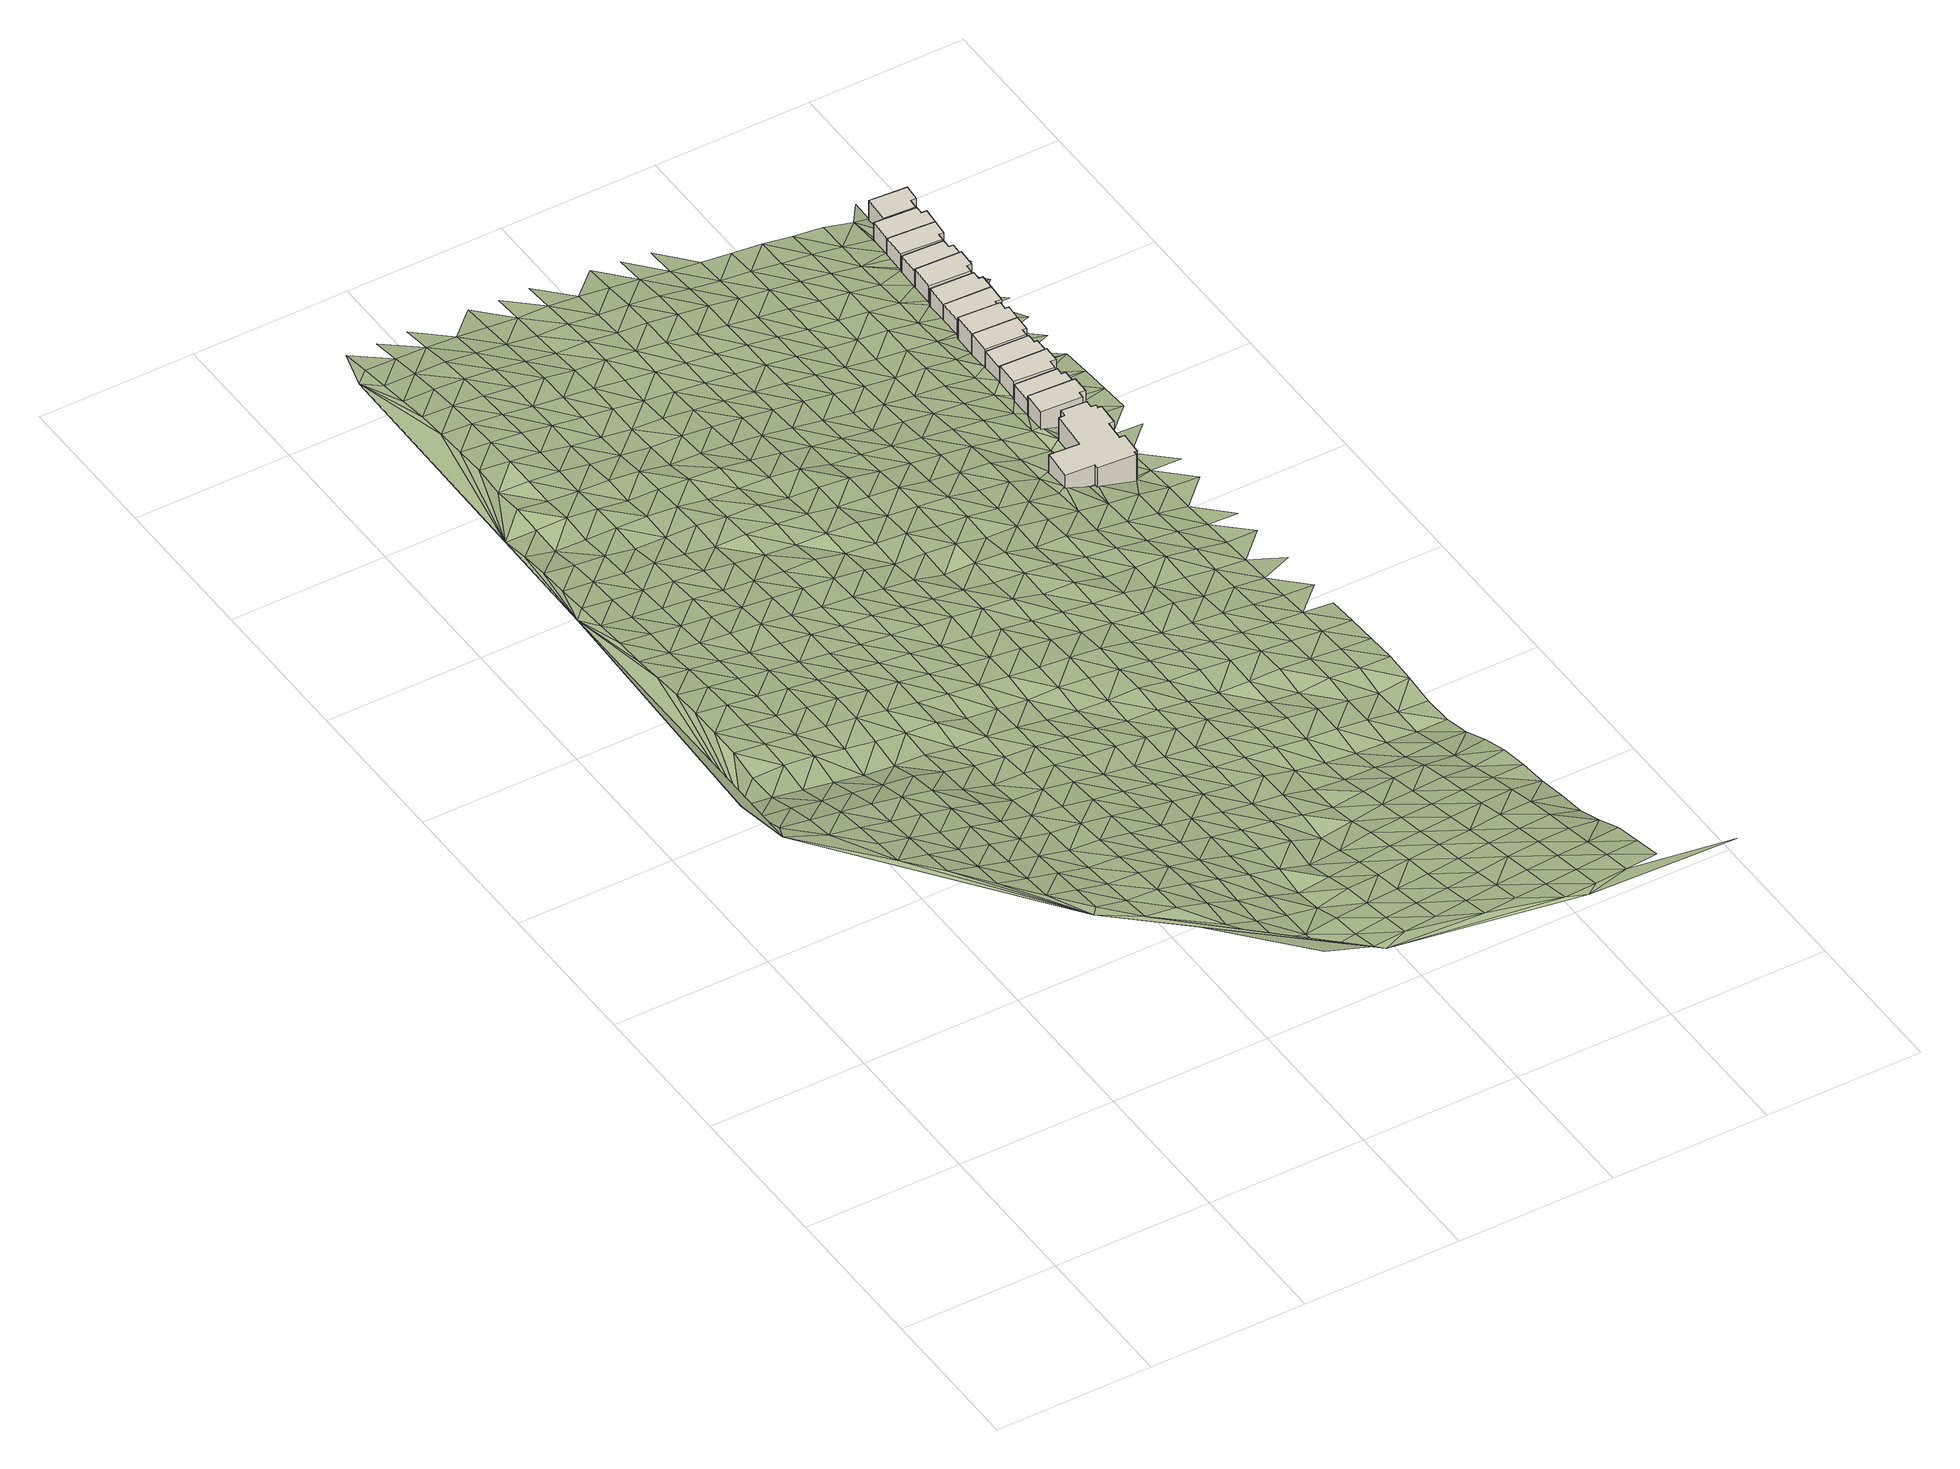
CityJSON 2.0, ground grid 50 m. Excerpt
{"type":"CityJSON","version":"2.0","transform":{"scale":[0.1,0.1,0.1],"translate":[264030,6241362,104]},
"CityObjects":{
"building1":{"type":"Building","attributes":{"osm_address":"50 Kylemore Road Universtity Estate Cape Town","osm_building":"house","osm_building:levels":"3","footprint":{"type":"Polygon"},"plus_code":"4FRW3C6X+6GX","ground_height":115.27,"building_height":9.7,"roof_height":124.97},"geometry":[{"type":"Solid","lod":"1","boundaries":[[[[0,1,2,3]],[[1,4,5,2]],[[4,6,7,5]],[[6,8,9,7]],[[8,10,11,9]],[[10,12,13,11]],[[12,14,15,13]],[[14,16,17,15]],[[16,18,19,17]],[[18,20,21,19]],[[20,22,23,21]],[[22,24,25,23]],[[24,26,27,25]],[[26,28,29,27]],[[28,30,31,29]],[[30,32,33,31]],[[32,34,35,33]],[[34,36,37,35]],[[36,38,39,37]],[[38,0,3,39]],[[3,2,5,7,9,11,13,15,17,19,21,23,25,27,29,31,33,35,37,39]],[[38,36,34,32,30,28,26,24,22,20,18,16,14,12,10,8,6,4,1,0]]]]}]},
"building2":{"type":"Building","attributes":{"osm_address":"44 Kylemore Road Universtity Estate Cape Town","osm_building":"house","osm_building:levels":"2","footprint":{"type":"Polygon"},"plus_code":"4FRW3C6X+8HC","ground_height":115.95,"building_height":6.9,"roof_height":122.85},"geometry":[{"type":"Solid","lod":"1","boundaries":[[[[40,41,42,43,44,45]],[[41,46,47,43,42]],[[46,48,49,47]],[[48,50,51,49]],[[50,52,53,51]],[[52,40,45,44,53]],[[44,43,47,49,51,53]],[[52,50,48,46,41,40]]]]}]},
"building3":{"type":"Building","attributes":{"osm_address":"42 Kylemore Road Universtity Estate Cape Town","osm_building":"house","osm_building:levels":"2","footprint":{"type":"Polygon"},"plus_code":"4FRW3C6X+8HR","ground_height":114.23,"building_height":6.9,"roof_height":121.13},"geometry":[{"type":"Solid","lod":"1","boundaries":[[[[40,54,55,45]],[[54,56,57,55]],[[56,58,59,57]],[[58,60,61,59]],[[60,41,42,61]],[[41,40,45,42]],[[45,55,57,59,61,42]],[[41,60,58,56,54,40]]]]}]},
"building4":{"type":"Building","attributes":{"osm_address":"40 Kylemore Road Universtity Estate Cape Town","osm_building":"house","osm_building:levels":"2","footprint":{"type":"Polygon"},"plus_code":"4FRW3C6X+9HJ","ground_height":113.75,"building_height":6.9,"roof_height":120.65},"geometry":[{"type":"Solid","lod":"1","boundaries":[[[[62,63,64,65,66,67]],[[63,68,69,65,64]],[[68,70,71,69]],[[70,72,73,71]],[[72,74,75,73]],[[74,62,67,66,75]],[[66,65,69,71,73,75]],[[74,72,70,68,63,62]]]]}]},
"building5":{"type":"Building","attributes":{"osm_address":"38 Kylemore Road Universtity Estate Cape Town","osm_building":"house","osm_building:levels":"2","footprint":{"type":"Polygon"},"plus_code":"4FRW3C6X+CH2","ground_height":112.94,"building_height":6.9,"roof_height":119.84},"geometry":[{"type":"Solid","lod":"1","boundaries":[[[[76,77,78,67]],[[77,79,80,78]],[[79,81,82,80]],[[81,83,84,82]],[[83,85,64,84]],[[85,76,67,64]],[[67,78,80,82,84,64]],[[85,83,81,79,77,76]]]]}]},
"building6":{"type":"Building","attributes":{"osm_address":"36 Kylemore Road Universtity Estate Cape Town","osm_building":"house","osm_building:levels":"2","footprint":{"type":"Polygon"},"plus_code":"4FRW3C6X+CHV","ground_height":112.11,"building_height":6.9,"roof_height":119.01},"geometry":[{"type":"Solid","lod":"1","boundaries":[[[[86,87,88,89]],[[87,90,91,88]],[[90,92,93,91]],[[92,94,95,93]],[[94,96,97,95]],[[96,86,89,97]],[[89,88,91,93,95,97]],[[96,94,92,90,87,86]]]]}]},
"building7":{"type":"Building","attributes":{"osm_address":"34 Kylemore Road Universtity Estate Cape Town","osm_building":"house","osm_building:levels":"2","footprint":{"type":"Polygon"},"plus_code":"4FRW3C6X+FH7","ground_height":112.11,"building_height":6.9,"roof_height":119.01},"geometry":[{"type":"Solid","lod":"1","boundaries":[[[[98,99,100,89]],[[99,101,102,100]],[[101,103,104,102]],[[103,105,106,104]],[[105,107,88,106]],[[107,98,89,88]],[[89,100,102,104,106,88]],[[107,105,103,101,99,98]]]]}]},
"building8":{"type":"Building","attributes":{"osm_address":"32 Kylemore Road Universtity Estate Cape Town","osm_building":"house","osm_building:levels":"2","footprint":{"type":"Polygon"},"plus_code":"4FRW3C6X+GH4","ground_height":109.73,"building_height":6.9,"roof_height":116.63},"geometry":[{"type":"Solid","lod":"1","boundaries":[[[[108,109,110,111]],[[109,112,113,110]],[[112,114,115,113]],[[114,116,117,115]],[[116,118,119,117]],[[118,108,111,119]],[[111,110,113,115,117,119]],[[118,116,114,112,109,108]]]]}]},
"building9":{"type":"Building","attributes":{"osm_address":"30 Kylemore Road Universtity Estate Cape Town","osm_building":"house","osm_building:levels":"2","footprint":{"type":"Polygon"},"plus_code":"4FRW3C6X+GHG","ground_height":109.73,"building_height":6.9,"roof_height":116.63},"geometry":[{"type":"Solid","lod":"1","boundaries":[[[[120,121,122,111]],[[121,123,124,122]],[[123,125,126,124]],[[125,127,128,126]],[[127,129,110,128]],[[129,120,111,110]],[[111,122,124,126,128,110]],[[129,127,125,123,121,120]]]]}]},
"building10":{"type":"Building","attributes":{"osm_address":"28 Kylemore Road University Estate Cape Town","osm_building":"house","osm_building:levels":"2","footprint":{"type":"Polygon"},"plus_code":"4FRW3C6X+HH8","ground_height":109.29,"building_height":6.9,"roof_height":116.19},"geometry":[{"type":"Solid","lod":"1","boundaries":[[[[130,131,132,133,134,135]],[[131,136,137,133,132]],[[136,138,139,137]],[[138,140,141,139]],[[140,142,143,141]],[[142,130,135,134,143]],[[134,133,137,139,141,143]],[[142,140,138,136,131,130]]]]}]},
"building11":{"type":"Building","attributes":{"osm_address":"26 Kylemore Road University Estate Cape Town","osm_building":"house","osm_building:levels":"2","footprint":{"type":"Polygon"},"plus_code":"4FRW3C6X+HHP","ground_height":108.31,"building_height":6.9,"roof_height":115.21},"geometry":[{"type":"Solid","lod":"1","boundaries":[[[[130,144,145,135]],[[144,146,147,145]],[[146,148,149,147]],[[148,150,151,149]],[[150,131,132,151]],[[131,130,135,132]],[[135,145,147,149,151,132]],[[131,150,148,146,144,130]]]]}]},
"building12":{"type":"Building","attributes":{"osm_address":"24 Kylemore Road University Estate Cape Town","osm_building":"house","osm_building:levels":"2","footprint":{"type":"Polygon"},"plus_code":"4FRW3C6X+JHH","ground_height":107.64,"building_height":6.9,"roof_height":114.54},"geometry":[{"type":"Solid","lod":"1","boundaries":[[[[152,153,154,155]],[[153,156,157,154]],[[156,158,159,157]],[[158,160,161,159]],[[160,162,163,161]],[[162,152,155,163]],[[155,154,157,159,161,163]],[[162,160,158,156,153,152]]]]}]},
"building13":{"type":"Building","attributes":{"osm_address":"22 Kylemore Road University Estate Cape Town","osm_building":"house","osm_building:levels":"2","footprint":{"type":"Polygon"},"plus_code":"4FRW3C6X+JHX","ground_height":107.64,"building_height":6.9,"roof_height":114.54},"geometry":[{"type":"Solid","lod":"1","boundaries":[[[[164,165,166,155]],[[165,167,168,166]],[[167,169,170,168]],[[169,171,172,170]],[[171,173,154,172]],[[173,164,155,154]],[[155,166,168,170,172,154]],[[173,171,169,167,165,164]]]]}]},
"building14":{"type":"Building","attributes":{"osm_address":"20 Kylemore Road University Estate Cape Town","osm_building":"house","osm_building:levels":"2","footprint":{"type":"Polygon"},"plus_code":"4FRW3C6X+MJR","ground_height":106.65,"building_height":6.9,"roof_height":113.55},"geometry":[{"type":"Solid","lod":"1","boundaries":[[[[174,175,176,177]],[[175,178,179,176]],[[178,180,181,179]],[[180,182,183,181]],[[182,184,185,183]],[[184,174,177,185]],[[177,176,179,181,183,185]],[[184,182,180,178,175,174]]]]}]},
"terrain1":{"type":"TINRelief","geometry":[{"type":"CompositeSurface","lod":"1","boundaries":[[[186,187,188]],[[186,189,187]],[[188,190,186]],[[189,186,191]],[[188,187,192]],[[189,193,187]],[[187,193,192]],[[194,190,188]],[[189,191,195]],[[188,192,194]],[[196,193,189]],[[197,189,195]],[[190,194,198]],[[199,191,186]],[[186,190,200]],[[189,197,196]],[[193,201,192]],[[198,202,190]],[[195,191,203]],[[204,191,205]],[[192,201,194]],[[193,196,201]],[[202,206,190]],[[195,203,197]],[[191,204,203]],[[190,206,207]],[[208,196,197]],[[209,198,194]],[[205,191,199]],[[201,210,194]],[[207,211,190]],[[205,212,204]],[[197,203,208]],[[198,209,202]],[[205,213,212]],[[194,210,209]],[[211,214,190]],[[204,215,203]],[[201,196,216]],[[208,217,196]],[[199,213,205]],[[218,206,202]],[[204,212,215]],[[190,214,200]],[[196,217,216]],[[202,209,218]],[[219,210,201]],[[213,220,212]],[[221,208,203]],[[215,222,203]],[[207,206,223]],[[224,220,213]],[[201,216,219]],[[218,225,206]],[[224,213,199]],[[209,210,226]],[[221,203,222]],[[208,227,217]],[[206,225,223]],[[228,215,212]],[[226,218,209]],[[229,211,207]],[[220,230,212]],[[210,219,226]],[[208,221,227]],[[217,231,216]],[[199,232,224]],[[228,212,230]],[[207,223,229]],[[233,222,215]],[[234,225,218]],[[214,211,235]],[[236,220,224]],[[216,231,219]],[[200,214,237]],[[224,232,238]],[[217,227,231]],[[218,226,234]],[[214,235,237]],[[215,228,233]],[[211,229,235]],[[221,222,239]],[[225,240,223]],[[200,237,241]],[[236,224,238]],[[232,199,242]],[[243,230,220]],[[219,244,226]],[[240,225,234]],[[227,221,239]],[[245,241,237]],[[246,200,241]],[[239,222,233]],[[231,244,219]],[[223,247,229]],[[220,236,243]],[[237,235,245]],[[248,238,232]],[[228,230,249]],[[226,250,234]],[[246,251,200]],[[240,247,223]],[[252,246,241]],[[248,232,242]],[[244,250,226]],[[228,249,233]],[[231,227,253]],[[229,254,235]],[[251,255,200]],[[243,249,230]],[[227,239,256]],[[241,245,252]],[[236,238,257]],[[229,247,254]],[[258,240,234]],[[200,255,259]],[[257,238,248]],[[227,256,253]],[[250,260,234]],[[233,261,239]],[[262,244,231]],[[245,235,263]],[[264,251,246]],[[246,252,265]],[[243,236,266]],[[259,267,200]],[[261,233,249]],[[258,234,260]],[[263,235,254]],[[248,242,268]],[[269,247,240]],[[236,257,266]],[[231,253,262]],[[265,264,246]],[[256,239,270]],[[250,244,271]],[[272,255,251]],[[267,273,200]],[[252,245,274]],[[270,239,261]],[[240,258,269]],[[245,263,275]],[[248,276,257]],[[277,249,243]],[[278,254,247]],[[266,279,243]],[[244,262,271]],[[251,264,272]],[[280,260,250]],[[252,274,265]],[[259,255,281]],[[276,248,268]],[[275,274,245]],[[282,268,242]],[[242,199,283]],[[256,284,253]],[[254,278,263]],[[277,243,279]],[[285,256,270]],[[278,247,269]],[[266,257,286]],[[287,261,249]],[[250,271,280]],[[255,272,281]],[[253,284,262]],[[258,260,288]],[[289,267,259]],[[286,257,276]],[[256,285,284]],[[290,275,263]],[[264,265,291]],[[249,277,287]],[[274,292,265]],[[293,279,266]],[[294,270,261]],[[258,288,269]],[[282,242,295]],[[288,260,280]],[[263,278,290]],[[259,281,289]],[[296,276,268]],[[264,291,272]],[[297,273,267]],[[266,286,293]],[[291,265,292]],[[270,294,285]],[[298,271,262]],[[268,282,296]],[[261,287,294]],[[284,299,262]],[[269,300,278]],[[301,274,275]],[[290,302,275]],[[267,289,297]],[[200,273,303]],[[277,279,304]],[[271,298,280]],[[279,293,305]],[[262,299,298]],[[300,269,288]],[[242,306,295]],[[307,286,276]],[[272,308,281]],[[276,296,309]],[[301,275,302]],[[291,310,272]],[[277,304,287]],[[284,285,311]],[[312,290,278]],[[313,292,274]],[[304,279,305]],[[294,314,285]],[[273,297,315]],[[286,307,293]],[[281,308,289]],[[276,309,307]],[[312,278,300]],[[272,310,308]],[[282,316,296]],[[284,311,299]],[[317,288,280]],[[285,314,311]],[[298,318,280]],[[274,301,313]],[[315,319,273]],[[320,291,292]],[[283,199,321]],[[316,282,295]],[[283,306,242]],[[305,293,322]],[[294,287,323]],[[288,317,300]],[[324,302,290]],[[304,325,287]],[[317,280,318]],[[290,312,326]],[[273,319,327]],[[309,296,328]],[[329,298,299]],[[297,289,330]],[[322,293,307]],[[320,292,313]],[[308,331,289]],[[323,314,294]],[[332,310,291]],[[328,296,316]],[[287,325,323]],[[311,329,299]],[[290,326,324]],[[333,273,327]],[[334,312,300]],[[301,302,335]],[[297,330,315]],[[289,331,330]],[[309,336,307]],[[337,304,305]],[[338,318,298]],[[305,322,339]],[[300,317,334]],[[291,320,332]],[[273,333,340]],[[316,295,341]],[[301,335,313]],[[308,310,342]],[[309,328,336]],[[298,329,338]],[[335,302,324]],[[314,343,311]],[[319,315,344]],[[341,295,306]],[[337,305,339]],[[345,314,323]],[[322,307,346]],[[347,325,304]],[[348,326,312]],[[334,349,312]],[[310,332,342]],[[330,344,315]],[[340,303,273]],[[316,350,328]],[[329,311,343]],[[317,318,351]],[[313,352,320]],[[353,331,308]],[[336,346,307]],[[314,345,343]],[[318,338,354]],[[326,348,324]],[[350,316,341]],[[304,337,347]],[[312,349,348]],[[335,352,313]],[[355,339,322]],[[356,323,325]],[[351,334,317]],[[327,319,357]],[[351,318,354]],[[308,342,353]],[[344,358,319]],[[328,359,336]],[[338,329,360]],[[320,361,332]],[[362,330,331]],[[346,355,322]],[[363,341,306]],[[328,350,359]],[[325,347,356]],[[329,343,360]],[[352,361,320]],[[319,358,357]],[[339,364,337]],[[365,345,323]],[[366,349,334]],[[367,335,324]],[[368,333,327]],[[306,283,363]],[[348,369,324]],[[331,353,362]],[[346,336,370]],[[371,354,338]],[[372,344,330]],[[355,364,339]],[[334,351,366]],[[342,332,373]],[[370,336,359]],[[323,356,365]],[[360,371,338]],[[367,324,369]],[[361,374,332]],[[327,357,368]],[[350,341,375]],[[347,337,376]],[[377,343,345]],[[378,348,349]],[[379,352,335]],[[344,372,358]],[[340,333,380]],[[341,363,381]],[[330,362,372]],[[340,382,303]],[[354,383,351]],[[342,373,353]],[[364,376,337]],[[349,366,378]],[[332,374,373]],[[359,350,375]],[[355,346,384]],[[377,360,343]],[[341,381,375]],[[346,370,385]],[[345,365,377]],[[371,383,354]],[[335,367,379]],[[333,368,380]],[[283,321,386]],[[283,386,363]],[[387,303,382]],[[356,347,388]],[[389,369,348]],[[361,352,390]],[[358,391,357]],[[392,382,340]],[[366,351,393]],[[353,394,362]],[[346,385,384]],[[376,388,347]],[[348,378,389]],[[391,358,372]],[[359,395,370]],[[387,396,303]],[[397,364,355]],[[383,393,351]],[[352,379,390]],[[373,394,353]],[[340,380,392]],[[381,363,398]],[[365,356,399]],[[371,360,400]],[[401,374,361]],[[357,402,368]],[[387,382,403]],[[395,359,375]],[[404,360,377]],[[303,396,405]],[[378,366,406]],[[367,369,407]],[[362,408,372]],[[386,398,363]],[[355,384,397]],[[388,399,356]],[[369,389,409]],[[391,402,357]],[[385,370,410]],[[411,376,364]],[[371,400,383]],[[360,404,400]],[[393,406,366]],[[361,390,401]],[[394,408,362]],[[382,392,403]],[[375,381,412]],[[303,405,413]],[[377,365,414]],[[367,407,379]],[[373,374,415]],[[368,416,380]],[[417,396,387]],[[410,370,395]],[[409,407,369]],[[376,411,388]],[[389,378,418]],[[398,412,381]],[[364,397,411]],[[365,399,414]],[[368,402,416]],[[385,419,384]],[[420,393,383]],[[421,391,372]],[[406,418,378]],[[374,401,415]],[[408,422,372]],[[387,403,417]],[[386,321,423]],[[424,395,375]],[[404,377,425]],[[426,394,373]],[[380,427,392]],[[405,396,428]],[[419,385,410]],[[383,400,420]],[[386,429,398]],[[430,399,388]],[[431,409,389]],[[432,390,379]],[[412,424,375]],[[377,414,425]],[[407,433,379]],[[421,372,422]],[[416,427,380]],[[384,434,397]],[[435,406,393]],[[436,402,391]],[[405,428,413]],[[388,411,430]],[[418,431,389]],[[373,415,426]],[[396,417,428]],[[410,395,437]],[[390,432,401]],[[408,394,438]],[[419,434,384]],[[393,420,435]],[[379,433,432]],[[439,412,398]],[[400,404,440]],[[441,403,392]],[[424,437,395]],[[425,442,404]],[[391,421,436]],[[427,443,392]],[[414,399,444]],[[445,418,406]],[[446,407,409]],[[447,416,402]],[[439,398,429]],[[430,448,399]],[[431,449,409]],[[394,426,438]],[[429,386,423]],[[411,397,450]],[[440,420,400]],[[451,422,408]],[[403,441,417]],[[434,452,397]],[[404,442,440]],[[406,435,445]],[[392,443,441]],[[453,419,410]],[[444,425,414]],[[407,446,433]],[[454,415,401]],[[416,447,427]],[[437,455,410]],[[444,399,448]],[[446,409,449]],[[432,456,401]],[[447,402,436]],[[457,424,412]],[[450,430,411]],[[458,431,418]],[[459,412,439]],[[397,452,450]],[[408,438,451]],[[419,453,434]],[[415,454,426]],[[421,422,460]],[[453,410,455]],[[458,418,445]],[[401,456,454]],[[424,457,437]],[[461,442,425]],[[435,420,462]],[[463,432,433]],[[464,443,427]],[[417,465,428]],[[412,459,457]],[[466,420,440]],[[441,467,417]],[[321,468,423]],[[439,429,469]],[[470,448,430]],[[471,449,431]],[[421,460,436]],[[425,444,461]],[[446,463,433]],[[460,422,451]],[[427,447,464]],[[472,452,434]],[[435,462,445]],[[465,473,428]],[[423,469,429]],[[430,450,470]],[[466,462,420]],[[431,458,471]],[[417,467,465]],[[474,455,437]],[[475,440,442]],[[432,476,456]],[[477,438,426]],[[478,441,443]],[[434,453,472]],[[454,479,426]],[[439,480,459]],[[436,481,447]],[[437,457,474]],[[442,461,475]],[[476,432,463]],[[443,464,478]],[[452,482,450]],[[444,448,483]],[[446,449,484]],[[438,477,451]],[[469,480,439]],[[448,470,485]],[[449,471,486]],[[426,479,477]],[[481,436,460]],[[466,440,487]],[[458,445,488]],[[454,456,489]],[[490,467,441]],[[472,482,452]],[[462,491,445]],[[453,455,492]],[[444,483,461]],[[464,447,493]],[[474,494,455]],[[483,448,485]],[[440,475,487]],[[484,449,486]],[[456,476,489]],[[441,478,490]],[[469,423,495]],[[457,459,496]],[[470,450,497]],[[458,488,471]],[[498,463,446]],[[468,321,499]],[[480,500,459]],[[488,445,491]],[[493,447,481]],[[492,472,453]],[[501,479,454]],[[502,460,451]],[[503,465,467]],[[492,455,494]],[[482,497,450]],[[477,504,451]],[[496,474,457]],[[461,505,475]],[[506,462,466]],[[463,498,476]],[[459,500,496]],[[487,507,466]],[[498,446,484]],[[454,489,501]],[[467,490,503]],[[469,508,480]],[[509,485,470]],[[486,471,510]],[[478,464,511]],[[505,461,483]],[[502,451,504]],[[512,464,493]],[[513,482,472]],[[514,477,479]],[[515,481,460]],[[516,517,465]],[[508,469,495]],[[497,509,470]],[[506,466,507]],[[510,471,488]],[[468,495,423]],[[518,494,474]],[[519,487,475]],[[520,491,462]],[[476,521,489]],[[478,511,490]],[[472,492,513]],[[479,501,514]],[[511,464,512]],[[465,503,516]],[[500,480,522]],[[474,496,518]],[[519,475,505]],[[521,476,498]],[[460,502,515]],[[523,483,485]],[[484,486,524]],[[525,504,477]],[[526,493,481]],[[522,480,508]],[[509,527,485]],[[462,506,520]],[[486,510,528]],[[529,497,482]],[[530,488,491]],[[501,489,531]],[[490,532,503]],[[482,513,533]],[[477,514,525]],[[500,534,496]],[[492,494,535]],[[483,523,505]],[[536,507,487]],[[484,524,498]],[[493,526,512]],[[494,518,537]],[[523,485,527]],[[487,519,538]],[[524,486,528]],[[521,531,489]],[[481,515,526]],[[532,490,511]],[[539,508,495]],[[497,529,509]],[[488,530,510]],[[534,500,522]],[[482,533,529]],[[530,491,520]],[[492,535,513]],[[514,501,540]],[[502,504,541]],[[542,516,503]],[[495,468,539]],[[535,494,537]],[[487,538,536]],[[504,525,543]],[[496,544,518]],[[545,519,505]],[[506,507,546]],[[547,521,498]],[[531,540,501]],[[542,503,532]],[[548,527,509]],[[549,528,510]],[[502,541,515]],[[550,511,512]],[[544,496,534]],[[505,523,545]],[[547,498,524]],[[543,541,504]],[[526,551,512]],[[552,522,508]],[[553,533,513]],[[506,546,520]],[[525,514,554]],[[508,539,555]],[[509,529,548]],[[546,507,536]],[[510,530,549]],[[537,518,556]],[[511,550,532]],[[553,513,535]],[[540,554,514]],[[550,512,551]],[[516,542,557]],[[534,522,552]],[[558,538,519]],[[559,531,521]],[[508,555,552]],[[556,518,544]],[[545,560,519]],[[561,521,547]],[[468,562,539]],[[523,527,563]],[[520,564,530]],[[565,524,528]],[[566,543,525]],[[526,515,567]],[[548,568,527]],[[549,569,528]],[[541,570,515]],[[516,557,571]],[[468,499,562]],[[537,572,535]],[[529,533,573]],[[538,558,536]],[[574,542,532]],[[575,533,553]],[[519,560,558]],[[564,520,546]],[[521,561,559]],[[554,566,525]],[[534,576,544]],[[563,545,523]],[[540,531,577]],[[567,551,526]],[[572,537,556]],[[563,527,568]],[[565,528,569]],[[515,570,567]],[[532,550,574]],[[555,539,578]],[[573,548,529]],[[579,549,530]],[[580,547,524]],[[552,576,534]],[[533,575,573]],[[553,535,581]],[[582,541,543]],[[562,578,539]],[[579,530,564]],[[531,559,577]],[[566,583,543]],[[556,544,584]],[[585,560,545]],[[586,546,536]],[[587,554,540]],[[588,557,542]],[[581,535,572]],[[558,589,536]],[[524,565,580]],[[574,590,542]],[[555,591,552]],[[592,568,548]],[[561,547,593]],[[550,551,594]],[[576,584,544]],[[545,563,585]],[[582,543,583]],[[595,551,567]],[[553,596,575]],[[546,586,564]],[[597,569,549]],[[598,570,541]],[[557,588,571]],[[555,578,591]],[[562,499,599]],[[548,573,592]],[[586,536,589]],[[549,579,600]],[[540,577,587]],[[542,590,588]],[[601,572,556]],[[602,558,560]],[[561,593,559]],[[566,554,603]],[[594,574,550]],[[596,553,581]],[[547,580,593]],[[594,551,595]],[[576,552,604]],[[563,568,605]],[[601,556,584]],[[560,585,602]],[[549,600,597]],[[541,582,598]],[[562,599,578]],[[575,606,573]],[[607,579,564]],[[565,569,608]],[[609,567,570]],[[604,552,591]],[[568,592,605]],[[554,587,603]],[[610,581,572]],[[611,589,558]],[[612,583,566]],[[613,590,574]],[[606,575,596]],[[564,586,607]],[[614,584,576]],[[585,563,615]],[[565,608,580]],[[559,616,577]],[[572,601,610]],[[558,602,611]],[[608,569,597]],[[593,617,559]],[[570,598,609]],[[574,594,613]],[[578,618,591]],[[573,619,592]],[[620,595,567]],[[604,614,576]],[[605,615,563]],[[566,603,612]],[[621,600,579]],[[577,616,587]],[[582,583,622]],[[623,588,590]],[[618,578,599]],[[619,573,606]],[[607,624,579]],[[559,617,616]],[[596,581,625]],[[602,585,626]],[[586,589,627]],[[594,595,620]],[[581,610,628]],[[589,611,629]],[[567,609,620]],[[590,613,623]],[[630,604,591]],[[601,584,631]],[[605,592,632]],[[600,621,597]],[[633,593,580]],[[582,622,598]],[[614,634,584]],[[615,626,585]],[[579,624,621]],[[608,635,580]],[[622,583,612]],[[606,596,625]],[[627,607,586]],[[636,637,588]],[[630,591,618]],[[581,628,625]],[[632,592,619]],[[627,589,629]],[[601,631,610]],[[611,602,638]],[[639,603,587]],[[613,594,640]],[[631,584,634]],[[580,635,633]],[[616,641,587]],[[588,623,636]],[[604,642,614]],[[615,605,643]],[[644,617,593]],[[598,645,609]],[[626,638,602]],[[594,620,640]],[[646,599,499]],[[599,647,618]],[[606,648,619]],[[649,624,607]],[[650,608,597]],[[603,639,612]],[[642,604,630]],[[643,605,632]],[[621,651,597]],[[587,641,639]],[[645,598,622]],[[652,628,610]],[[653,629,611]],[[623,613,654]],[[625,648,606]],[[607,627,649]],[[593,633,644]],[[655,634,614]],[[656,626,615]],[[616,617,657]],[[609,658,620]],[[652,610,631]],[[638,653,611]],[[651,650,597]],[[640,654,613]],[[659,630,618]],[[632,619,660]],[[661,621,624]],[[662,635,608]],[[614,642,655]],[[615,643,656]],[[658,609,645]],[[627,629,663]],[[616,657,641]],[[664,622,612]],[[636,623,665]],[[618,647,659]],[[648,660,619]],[[624,649,661]],[[617,644,657]],[[639,666,612]],[[667,625,628]],[[635,662,633]],[[640,620,668]],[[669,628,652]],[[653,663,629]],[[608,650,662]],[[654,665,623]],[[631,634,670]],[[671,638,626]],[[672,651,621]],[[622,664,645]],[[655,673,634]],[[626,656,674]],[[664,612,666]],[[668,620,658]],[[642,630,675]],[[625,667,648]],[[632,676,643]],[[649,627,677]],[[678,639,641]],[[679,680,636]],[[659,681,630]],[[628,669,667]],[[660,682,632]],[[621,661,672]],[[652,631,670]],[[638,671,653]],[[644,633,683]],[[670,634,673]],[[626,674,671]],[[663,677,627]],[[657,678,641]],[[665,679,636]],[[675,655,642]],[[643,676,656]],[[684,658,645]],[[654,640,685]],[[630,681,675]],[[632,682,676]],[[633,662,683]],[[686,640,668]],[[687,660,648]],[[661,649,688]],[[650,651,689]],[[690,666,639]],[[651,672,691]],[[645,664,684]],[[652,692,669]],[[693,663,653]],[[687,648,667]],[[677,688,649]],[[639,678,690]],[[640,686,685]],[[694,673,655]],[[695,674,656]],[[650,689,662]],[[644,696,657]],[[668,658,697]],[[698,665,654]],[[692,652,670]],[[653,671,693]],[[691,689,651]],[[683,699,644]],[[700,682,660]],[[672,661,701]],[[655,675,694]],[[695,656,676]],[[658,684,697]],[[669,702,667]],[[678,657,696]],[[664,666,703]],[[687,700,660]],[[688,701,661]],[[644,699,696]],[[666,690,704]],[[654,685,698]],[[677,663,705]],[[706,683,662]],[[686,668,707]],[[679,665,708]],[[702,669,692]],[[693,709,663]],[[670,673,710]],[[671,674,711]],[[712,691,672]],[[703,684,664]],[[673,694,713]],[[714,674,695]],[[706,662,689]],[[703,666,704]],[[668,697,707]],[[715,687,667]],[[682,716,676]],[[690,678,717]],[[700,718,682]],[[663,709,705]],[[701,712,672]],[[665,698,708]],[[692,670,710]],[[711,693,671]],[[719,688,677]],[[710,673,713]],[[715,667,702]],[[674,714,711]],[[717,678,696]],[[695,676,716]],[[720,699,683]],[[686,721,685]],[[682,718,716]],[[683,706,722]],[[707,723,686]],[[687,724,700]],[[725,689,691]],[[726,704,690]],[[697,684,727]],[[677,705,719]],[[712,728,691]],[[729,684,703]],[[679,708,730]],[[692,731,702]],[[732,709,693]],[[733,701,688]],[[685,721,698]],[[724,687,715]],[[683,722,720]],[[717,726,690]],[[686,723,721]],[[695,734,714]],[[696,699,735]],[[727,707,697]],[[710,731,692]],[[693,711,732]],[[691,728,725]],[[727,684,729]],[[736,718,700]],[[701,733,712]],[[737,706,689]],[[734,695,716]],[[688,719,733]],[[715,702,738]],[[735,717,696]],[[739,703,704]],[[700,724,736]],[[699,720,735]],[[726,740,704]],[[714,741,711]],[[709,742,705]],[[743,723,707]],[[744,708,698]],[[731,738,702]],[[709,732,745]],[[689,725,737]],[[721,746,698]],[[747,728,712]],[[748,722,706]],[[703,739,729]],[[741,714,734]],[[739,704,740]],[[707,727,743]],[[716,718,749]],[[705,742,719]],[[708,744,730]],[[736,750,718]],[[709,745,742]],[[712,733,747]],[[698,746,744]],[[724,715,751]],[[711,752,732]],[[722,748,720]],[[726,717,753]],[[738,754,715]],[[706,737,748]],[[755,717,735]],[[716,749,734]],[[729,756,727]],[[721,723,757]],[[718,750,749]],[[752,711,741]],[[723,743,758]],[[751,736,724]],[[725,728,759]],[[715,754,751]],[[747,760,728]],[[717,755,753]],[[739,756,729]],[[761,745,732]],[[733,719,762]],[[763,740,726]],[[721,757,746]],[[742,764,719]],[[723,758,757]],[[765,741,734]],[[725,759,737]],[[735,720,766]],[[743,727,767]],[[732,752,761]],[[759,728,760]],[[748,768,720]],[[769,750,736]],[[762,747,733]],[[734,749,765]],[[719,764,762]],[[726,753,763]],[[756,767,727]],[[735,766,755]],[[739,740,770]],[[771,744,746]],[[736,751,769]],[[720,768,766]],[[742,745,772]],[[773,758,743]],[[774,745,761]],[[757,771,746]],[[775,752,741]],[[776,760,747]],[[737,777,748]],[[770,756,739]],[[765,778,741]],[[759,779,737]],[[770,740,763]],[[767,773,743]],[[750,780,749]],[[781,782,744]],[[750,769,783]],[[745,774,772]],[[747,762,776]],[[761,752,775]],[[784,764,742]],[[777,768,748]],[[785,753,755]],[[741,778,775]],[[737,779,777]],[[766,786,755]],[[744,771,781]],[[780,765,749]],[[787,767,756]],[[758,788,757]],[[750,783,780]],[[773,789,758]],[[764,784,762]],[[790,759,760]],[[753,785,763]],[[742,772,784]],[[760,776,791]],[[755,786,785]],[[756,770,787]],[[759,792,779]],[[761,793,774]],[[766,768,794]],[[771,757,788]],[[758,789,788]],[[795,778,765]],[[796,773,767]],[[775,793,761]],[[790,760,791]],[[794,768,777]],[[777,779,792]],[[776,762,797]],[[792,759,790]],[[765,780,795]],[[796,767,787]],[[772,774,798]],[[786,766,799]],[[770,763,800]],[[781,771,801]],[[797,762,784]],[[785,802,763]],[[778,803,775]],[[804,789,773]],[[805,777,792]],[[774,793,798]],[[799,766,794]],[[801,771,788]],[[806,791,776]],[[770,800,787]],[[794,777,805]],[[778,795,803]],[[800,763,802]],[[773,796,804]],[[772,807,784]],[[808,785,786]],[[809,810,781]],[[797,806,776]],[[811,792,790]],[[812,793,775]],[[807,772,798]],[[808,786,799]],[[801,809,781]],[[813,788,789]],[[775,803,812]],[[814,792,811]],[[789,804,815]],[[816,797,784]],[[790,791,817]],[[818,802,785]],[[796,787,819]],[[806,820,791]],[[790,821,811]],[[800,822,787]],[[823,794,805]],[[794,823,799]],[[813,801,788]],[[816,784,807]],[[785,808,818]],[[789,815,813]],[[824,798,793]],[[796,819,804]],[[814,811,821]],[[793,812,825]],[[817,791,820]],[[819,787,822]],[[817,821,790]],[[797,826,806]],[[798,824,807]],[[805,827,823]],[[808,799,828]],[[829,800,802]],[[826,797,816]],[[802,818,830]],[[815,804,831]],[[809,801,832]],[[823,828,799]],[[833,801,813]],[[834,820,806]],[[829,802,830]],[[831,804,819]],[[818,808,835]],[[836,822,800]],[[806,826,834]],[[801,833,832]],[[837,816,807]],[[838,813,815]],[[828,835,808]],[[839,821,817]],[[827,840,823]],[[800,829,836]],[[838,815,831]],[[828,823,840]],[[817,820,841]],[[842,830,818]],[[843,819,822]],[[834,844,820]],[[826,816,845]],[[833,813,846]],[[835,842,818]],[[847,828,840]],[[841,820,844]],[[843,822,836]],[[813,838,846]],[[848,828,847]],[[848,835,828]],[[845,834,826]],[[830,849,829]],[[850,831,819]],[[847,840,851]],[[839,817,841]],[[840,852,851]],[[842,849,830]],[[853,832,833]],[[839,854,855]],[[835,848,856]],[[819,843,850]],[[846,857,833]],[[835,856,842]],[[858,844,834]],[[836,829,859]],[[838,831,860]],[[861,854,839]],[[849,859,829]],[[833,857,853]],[[847,851,862]],[[842,856,863]],[[861,839,841]],[[860,846,838]],[[860,831,850]],[[861,864,854]],[[865,864,866]],[[842,867,849]],[[842,863,867]],[[843,836,868]],[[869,866,864]],[[841,844,870]],[[859,868,836]],[[862,851,871]],[[872,857,846]],[[864,861,873]],[[873,869,864]],[[849,867,874]],[[874,859,849]],[[861,841,870]],[[850,843,875]],[[846,860,872]],[[871,876,14]],[[863,856,58]],[[868,875,843]],[[12,10,14]],[[869,873,877]],[[859,874,878]],[[869,877,10]],[[879,853,857]],[[14,10,877]],[[880,868,859]],[[881,873,861]],[[860,850,882]],[[871,14,883]],[[880,859,878]],[[857,872,879]],[[862,871,883]],[[875,882,850]],[[883,14,877]],[[884,885,862]],[[70,863,58]],[[884,862,883]],[[872,860,886]],[[868,880,887]],[[868,888,875]],[[853,879,889]],[[890,877,873]],[[40,884,883]],[[882,886,860]],[[868,887,888]],[[81,878,874]],[[879,872,891]],[[56,54,58]],[[40,892,54]],[[893,875,888]],[[894,882,875]],[[895,883,877]],[[886,891,872]],[[70,58,74]],[[74,58,54]],[[887,896,888]],[[40,883,895]],[[74,54,892]],[[72,70,74]],[[875,893,894]],[[889,879,897]],[[878,81,898]],[[40,899,892]],[[900,886,882]],[[891,897,879]],[[894,901,882]],[[902,62,74]],[[899,74,892]],[[896,887,103]],[[882,901,900]],[[888,896,903]],[[895,899,40]],[[79,77,904]],[[81,79,904]],[[886,905,891]],[[897,906,889]],[[898,81,904]],[[907,902,74]],[[907,62,902]],[[96,898,904]],[[94,898,96]],[[900,905,886]],[[899,907,74]],[[908,77,62]],[[909,896,103]],[[910,897,891]],[[903,896,909]],[[908,904,77]],[[891,905,911]],[[901,894,125]],[[908,96,904]],[[891,911,912]],[[907,908,62]],[[891,912,910]],[[101,99,103]],[[103,903,909]],[[96,913,86]],[[914,906,897]],[[915,103,99]],[[103,915,903]],[[910,916,897]],[[917,903,915]],[[86,913,99]],[[912,911,910]],[[918,901,125]],[[914,897,916]],[[148,911,905]],[[99,919,915]],[[910,920,916]],[[108,915,919]],[[914,916,920]],[[921,922,125]],[[922,923,125]],[[923,918,125]],[[914,920,924]],[[918,923,925]],[[926,922,108]],[[148,927,911]],[[928,924,920]],[[914,924,929]],[[930,923,922]],[[923,930,130]],[[914,929,931]],[[144,148,146]],[[144,927,148]],[[932,928,920]],[[144,933,927]],[[934,144,130]],[[935,927,933]],[[924,928,936]],[[144,934,933]],[[928,932,936]],[[165,932,937]],[[165,936,932]],[[936,938,939]]]}]}
},
"vertices":[
[1873,2584,99],[1879,2658,99],[1879,2658,210],[1873,2584,210],[1862,2659,99],[1862,2659,210],[1867,2723,99],[1867,2723,210],[1884,2722,99],[1884,2722,210],[1889,2795,99],[1889,2795,210],[1878,2796,99],[1878,2796,210],[1879,2808,99],[1879,2808,210],[1863,2810,99],[1863,2810,210],[1865,2834,99],[1865,2834,210],[1784,2840,99],[1784,2840,210],[1782,2816,99],[1782,2816,210],[1764,2817,99],[1764,2817,210],[1755,2693,99],[1755,2693,210],[1658,2700,99],[1658,2700,210],[1651,2602,99],[1651,2602,210],[1743,2595,99],[1743,2595,210],[1742,2582,99],[1742,2582,210],[1864,2573,99],[1864,2573,210],[1864,2584,99],[1864,2584,210],
[1901,2953,87],[1753,2961,87],[1753,2961,171],[1753,2961,188],[1901,2953,188],[1901,2953,171],[1748,2885,87],[1748,2885,188],[1878,2876,87],[1878,2876,188],[1880,2898,87],[1880,2898,188],[1900,2896,87],[1900,2896,188],
[1904,3007,87],[1904,3007,171],[1891,3008,87],[1891,3008,171],[1892,3031,87],[1892,3031,171],[1757,3038,87],[1757,3038,171],
[1914,3122,79],[1765,3128,79],[1765,3128,158],[1765,3128,167],[1914,3122,167],[1914,3122,158],[1762,3053,79],[1762,3053,167],[1892,3043,79],[1892,3043,167],[1894,3071,79],[1894,3071,167],[1913,3070,79],[1913,3070,167],
[1914,3122,71],[1916,3173,71],[1916,3173,158],[1906,3174,71],[1906,3174,158],[1907,3204,71],[1907,3204,158],[1769,3210,71],[1769,3210,158],[1765,3128,71],
[1925,3292,64],[1781,3300,64],[1781,3300,150],[1925,3292,150],[1777,3226,64],[1777,3226,150],[1908,3219,64],[1908,3219,150],[1909,3241,64],[1909,3241,150],[1922,3240,64],[1922,3240,150],
[1925,3292,60],[1928,3342,60],[1928,3342,150],[1916,3343,60],[1916,3343,150],[1918,3371,60],[1918,3371,150],[1786,3379,60],[1786,3379,150],[1781,3300,60],
[1946,3463,57],[1795,3470,57],[1795,3470,126],[1946,3463,126],[1793,3393,57],[1793,3393,126],[1920,3384,57],[1920,3384,126],[1922,3404,57],[1922,3404,126],[1942,3402,57],[1942,3402,126],
[1946,3463,53],[1948,3511,53],[1948,3511,126],[1935,3511,53],[1935,3511,126],[1937,3539,53],[1937,3539,126],[1798,3545,53],[1798,3545,126],[1795,3470,53],
[1956,3635,43],[1809,3641,43],[1809,3641,112],[1809,3641,122],[1956,3635,122],[1956,3635,112],[1804,3560,43],[1804,3560,122],[1936,3553,43],[1936,3553,122],[1937,3577,43],[1937,3577,122],[1953,3576,43],[1953,3576,122],
[1958,3681,43],[1958,3681,112],[1944,3682,43],[1944,3682,112],[1945,3710,43],[1945,3710,112],[1812,3716,43],[1812,3716,112],
[1972,3797,17],[1821,3807,17],[1821,3807,105],[1972,3797,105],[1818,3733,17],[1818,3733,105],[1950,3723,17],[1950,3723,105],[1951,3746,17],[1951,3746,105],[1967,3744,17],[1967,3744,105],
[1972,3797,13],[1976,3848,13],[1976,3848,105],[1959,3849,13],[1959,3849,105],[1960,3874,13],[1960,3874,105],[1826,3883,13],[1826,3883,105],[1821,3807,13],
[1989,3970,7],[1869,3979,7],[1869,3979,95],[1989,3970,95],[1863,3894,7],[1863,3894,95],[1964,3886,7],[1964,3886,95],[1967,3918,7],[1967,3918,95],[1985,3917,7],[1985,3917,95],
[10,1438,506],[34,1494,487],[34,1593,454],[133,1395,488],[34,1692,419],[233,1196,497],[133,1593,440],[133,1494,470],[133,1692,405],[233,1295,484],[233,1494,453],[233,1395,470],[133,1792,400],[606,772,439],[98,2649,360],[233,1593,420],[133,1891,421],[332,1295,460],[332,1196,472],[332,1097,485],[133,1990,420],[133,2090,417],[332,1395,447],[233,1792,402],[233,1692,386],[133,2189,412],[431,1097,457],[431,997,469],[133,2288,400],[431,1196,445],[332,1593,404],[332,1494,436],[233,1891,408],[332,1692,369],[530,997,441],[431,1395,426],[431,1295,435],[233,2090,403],[530,898,453],[233,1990,406],[332,1792,392],[431,1494,416],[530,1196,419],[233,2189,395],[530,1097,429],[431,1593,388],[629,799,439],[530,1295,411],[332,1891,394],[233,2288,386],[629,997,415],[133,2388,388],[629,898,427],[530,1395,402],[332,1990,391],[133,2487,381],[728,699,431],[629,1097,403],[431,1692,348],[233,2388,373],[133,2586,371],[332,2090,389],[728,799,417],[629,1196,392],[431,1792,372],[133,2686,360],[233,2487,368],[530,1593,375],[332,2189,380],[133,2785,349],[530,1494,394],[728,898,403],[431,1990,377],[133,2884,341],[431,1891,380],[629,1295,384],[530,1692,338],[332,2288,371],[233,2686,346],[233,2586,356],[728,997,390],[133,2983,329],[828,699,419],[431,2090,372],[629,1395,373],[530,1792,354],[233,2785,337],[133,3083,307],[332,2487,352],[332,2388,363],[828,799,410],[728,1196,369],[431,2189,365],[728,1097,379],[530,1891,366],[233,2884,325],[927,600,384],[1224,302,387],[629,1593,343],[629,1494,353],[828,898,397],[728,1295,360],[530,1990,364],[233,2983,302],[431,2288,355],[332,2686,334],[332,2586,342],[828,997,383],[728,1395,341],[1026,501,360],[927,699,390],[233,3083,306],[629,1792,338],[629,1692,332],[530,2090,358],[431,2487,340],[431,2388,353],[190,3939,227],[828,1196,358],[828,1097,370],[1125,401,342],[927,898,376],[332,2884,314],[927,799,386],[332,2785,324],[728,1593,319],[530,2189,349],[431,2586,331],[728,1494,323],[233,3182,309],[1026,600,352],[629,1990,348],[629,1891,348],[233,3282,295],[431,2686,322],[1249,278,387],[927,997,363],[828,1395,334],[530,2388,341],[828,1295,346],[530,2288,345],[233,3381,304],[1026,699,353],[728,1692,314],[332,3083,305],[332,2983,299],[431,2785,316],[233,3480,296],[629,2090,344],[530,2487,329],[1026,799,358],[927,1196,339],[728,1792,331],[927,1097,351],[233,3579,288],[1125,501,330],[431,2884,294],[828,1593,307],[332,3182,293],[828,1494,319],[1026,898,353],[927,1295,326],[629,2288,332],[629,2189,336],[1125,600,326],[728,1990,333],[530,2586,318],[431,2983,298],[728,1891,331],[1026,997,344],[927,1395,316],[332,3381,291],[332,3282,292],[1125,699,323],[828,1692,308],[530,2686,314],[431,3083,292],[1224,401,360],[1026,1097,333],[927,1494,306],[728,2090,328],[629,2487,318],[332,3480,288],[629,2388,326],[1125,799,328],[828,1792,300],[431,3182,284],[530,2884,291],[530,2785,302],[1224,600,308],[1026,1196,321],[927,1593,300],[728,2189,323],[629,2586,307],[332,3579,282],[1224,501,344],[233,3679,279],[828,1891,316],[1125,997,319],[1125,898,323],[1323,302,397],[233,3778,262],[1026,1295,310],[728,2288,317],[629,2686,297],[431,3282,283],[332,3679,273],[828,1990,316],[530,2983,294],[1224,699,290],[233,3877,246],[1125,1097,312],[1323,401,374],[1026,1395,299],[927,1792,290],[629,2785,283],[431,3381,278],[332,3778,260],[927,1692,296],[233,3977,227],[828,2090,317],[728,2487,307],[530,3083,277],[728,2388,313],[1224,799,303],[1125,1196,302],[1323,501,354],[233,4076,209],[1026,1494,293],[629,2884,289],[431,3480,276],[332,3877,243],[828,2189,312],[1224,898,302],[927,1891,303],[530,3282,263],[530,3182,278],[1522,203,447],[1323,600,333],[1026,1593,288],[629,2983,282],[431,3579,271],[332,3977,224],[1422,302,407],[1125,1295,292],[828,2288,310],[728,2686,281],[728,2586,296],[1224,997,298],[927,1990,301],[530,3381,257],[1323,699,302],[629,3083,273],[1422,401,382],[1026,1792,276],[431,3778,253],[1026,1692,277],[431,3679,264],[1125,1494,282],[927,2090,298],[828,2487,297],[530,3480,258],[1125,1395,284],[828,2388,302],[1224,1196,283],[629,3182,265],[1224,1097,291],[1323,898,287],[728,2884,274],[1323,799,272],[728,2785,283],[1422,600,338],[927,2189,301],[1422,501,359],[629,3282,249],[1125,1593,274],[1026,1990,285],[828,2586,293],[530,3579,255],[431,3977,220],[1026,1891,289],[431,3877,241],[1720,103,487],[1522,302,419],[1224,1295,276],[927,2288,295],[1323,997,285],[332,4076,206],[1422,699,312],[1125,1692,265],[828,2686,272],[728,3083,266],[530,3679,251],[728,2983,265],[1522,401,392],[629,3381,242],[1323,1097,274],[1224,1494,269],[927,2487,283],[1224,1395,271],[927,2388,287],[1125,1792,276],[1026,2189,286],[828,2785,276],[530,3778,242],[1026,2090,285],[1422,898,250],[629,3480,242],[1422,799,279],[1621,203,456],[1522,600,347],[1323,1196,266],[927,2586,269],[1779,73,492],[1522,501,369],[828,2884,272],[728,3282,233],[530,3877,229],[728,3182,243],[1224,1593,255],[1125,1990,273],[1125,1891,277],[1621,302,430],[1323,1295,262],[1026,2288,279],[629,3679,238],[629,3579,242],[1422,997,263],[828,2983,258],[728,3381,226],[530,3977,213],[431,4076,204],[1522,699,324],[1224,1692,258],[1125,2090,270],[927,2686,268],[1621,401,403],[1323,1494,254],[1026,2487,257],[828,3083,260],[728,3480,227],[1323,1395,260],[1026,2388,273],[1422,1196,257],[1125,2189,271],[927,2785,267],[629,3778,226],[1422,1097,261],[1621,501,380],[1522,898,266],[1224,1891,268],[1522,799,300],[1224,1792,266],[1720,203,462],[927,2884,251],[828,3282,229],[629,3877,214],[828,3182,240],[1621,600,358],[1323,1593,250],[1224,1990,258],[1026,2586,260],[1422,1295,252],[1125,2288,265],[728,3679,220],[728,3579,228],[1720,401,416],[1522,997,243],[927,2983,253],[1720,302,439],[1621,699,331],[629,3977,202],[1323,1792,252],[1026,2785,247],[1323,1692,258],[1026,2686,263],[1819,103,492],[1422,1494,243],[1224,2090,254],[1125,2487,252],[927,3083,242],[828,3480,211],[1422,1395,249],[1125,2388,247],[828,3381,219],[629,4076,193],[1621,799,309],[1522,1196,232],[728,3778,209],[1522,1097,235],[1720,501,391],[1026,2884,245],[1819,203,469],[1224,2189,260],[1125,2586,252],[1621,898,282],[927,3282,216],[927,3182,228],[1720,600,365],[1422,1593,236],[1323,1990,239],[1026,2983,238],[728,3977,191],[1323,1891,254],[728,3877,201],[1819,302,447],[1522,1295,242],[1125,2686,241],[828,3679,213],[828,3579,212],[1621,997,256],[1224,2388,244],[927,3381,206],[1918,103,499],[1224,2288,245],[1720,699,338],[1422,1692,238],[1026,3083,223],[1819,401,424],[1522,1395,240],[1621,1097,227],[1323,2090,241],[1224,2487,241],[927,3480,197],[1720,799,312],[1422,1792,237],[1026,3182,213],[828,3778,207],[1819,501,397],[1522,1494,230],[1125,2884,234],[1125,2785,237],[1918,203,478],[1621,1196,214],[927,3579,197],[1323,2288,237],[1026,3282,203],[828,3877,198],[1323,2189,234],[1720,997,260],[1522,1593,221],[1422,1990,229],[1720,898,287],[1422,1891,232],[1918,302,451],[1819,699,345],[1621,1295,228],[1224,2686,230],[1819,600,375],[1224,2586,232],[828,3977,190],[728,4076,182],[1522,1692,231],[1125,3083,202],[927,3679,200],[1125,2983,210],[1918,401,427],[1621,1395,231],[1224,2785,226],[1026,3381,192],[2216,4,546],[2017,103,509],[1720,1097,225],[1422,2090,226],[1323,2487,218],[1323,2388,238],[1819,799,318],[1522,1792,228],[927,3778,193],[1918,501,403],[1621,1494,216],[1224,2884,211],[1026,3480,185],[2017,203,484],[1720,1196,202],[1422,2189,229],[1323,2586,222],[1522,1891,220],[1125,3282,188],[927,3877,186],[1125,3182,195],[1819,997,262],[1026,3579,185],[1819,898,292],[1918,699,348],[1621,1692,220],[1422,2288,223],[1918,600,377],[1621,1593,217],[2017,401,412],[1720,1395,218],[1522,1990,218],[1224,2983,200],[927,3977,178],[828,4076,181],[2017,302,458],[1720,1295,218],[1323,2686,219],[1125,3381,179],[1026,3778,183],[1026,3679,186],[1819,1097,218],[1522,2090,219],[1422,2487,214],[1224,3083,185],[1422,2388,211],[1918,799,317],[1621,1792,216],[2017,501,373],[1720,1494,203],[1323,2884,195],[1125,3480,172],[1026,3877,176],[1323,2785,204],[1819,1196,197],[1522,2189,202],[1918,898,284],[1224,3282,172],[1224,3182,177],[1621,1990,210],[1422,2586,206],[1125,3579,172],[1026,3977,165],[1621,1891,211],[2017,699,334],[1720,1692,210],[1522,2288,203],[2017,600,356],[1720,1593,217],[1918,997,252],[1819,1395,202],[1323,2983,186],[1819,1295,206],[1621,2090,195],[1422,2785,191],[1125,3778,170],[1422,2686,197],[1125,3679,172],[1918,1097,223],[1522,2487,193],[1323,3083,168],[1224,3480,159],[1522,2388,207],[1224,3381,165],[1026,4076,154],[2017,799,320],[1720,1792,204],[1621,2189,193],[1819,1494,212],[1422,2884,181],[1918,1196,190],[1522,2586,185],[2017,898,299],[1323,3282,155],[1323,3182,160],[1819,1593,208],[1720,1990,189],[1224,3579,159],[1125,3977,149],[1720,1891,201],[1125,3877,163],[1621,2288,191],[1522,2686,182],[1918,1395,183],[1918,1295,189],[2017,1097,217],[1819,1692,201],[1422,3083,155],[2017,997,264],[1422,2983,170],[1323,3381,150],[1224,3778,154],[1224,3679,157],[1621,2487,178],[1621,2388,183],[1819,1792,195],[1720,2189,188],[1422,3182,145],[1720,2090,184],[1918,1494,204],[1522,2884,165],[1323,3480,145],[1522,2785,178],[2017,1196,190],[1422,3282,137],[1224,3877,144],[1819,1990,177],[1323,3579,143],[1819,1891,187],[1918,1692,191],[1720,2288,172],[1621,2686,149],[1918,1593,200],[1621,2586,170],[2017,1395,194],[1224,3977,134],[1125,4076,141],[2017,1295,185],[1819,2090,167],[1522,3083,140],[1522,2983,155],[1422,3381,133],[1323,3778,136],[1323,3679,141],[1720,2487,161],[1720,2388,167],[1651,2602,170],[1918,1792,186],[1621,2785,144],[2017,1494,199],[1422,3480,128],[1819,2189,169],[1918,1891,175],[1621,2884,144],[1522,3282,122],[1323,3877,127],[1522,3182,130],[2017,1593,192],[1422,3579,125],[1658,2700,149],[1819,2288,159],[1918,1990,165],[1621,2983,142],[1323,3977,120],[1224,4076,127],[1720,2586,147],[2017,1692,185],[1422,3778,122],[1743,2595,147],[1422,3679,125],[1918,2090,156],[1819,2487,148],[1621,3083,130],[1522,3480,113],[1819,2388,152],[1742,2582,147],[1522,3381,116],[1720,2785,132],[2017,1891,167],[2017,1792,175],[1918,2189,147],[1755,2693,135],[1720,2884,132],[1621,3282,113],[1621,3182,120],[1522,3579,111],[1422,3977,108],[1422,3877,116],[1918,2288,139],[1720,2983,122],[1621,3381,103],[2030,2046,147],[1522,3679,109],[1864,2573,118],[1764,2817,132],[1918,2487,128],[1720,3083,115],[1621,3480,102],[1918,2388,132],[2017,2189,145],[1522,3778,106],[1748,2885,132],[1753,2961,122],[1720,3182,105],[1621,3579,97],[1784,2840,120],[1782,2816,113],[1522,3977,96],[1873,2584,116],[1864,2584,118],[1757,3038,115],[1522,3877,100],[2017,2288,134],[1720,3282,97],[1621,3679,95],[1918,2586,116],[1878,2876,95],[1762,3053,115],[1879,2658,107],[1862,2659,113],[1867,2723,113],[1765,3128,115],[1720,3381,91],[1884,2722,107],[2017,2487,121],[1865,2834,113],[1621,3778,91],[1918,2686,107],[1769,3210,105],[1720,3480,85],[1863,2810,113],[1918,2785,99],[1777,3226,89],[1621,3877,87],[1781,3300,81],[2017,2586,112],[1720,3579,84],[1918,2884,95],[1900,2896,95],[1880,2898,95],[1720,3679,77],[1786,3379,77],[1793,3393,77],[1621,3977,79],[2017,2785,94],[1720,3778,71],[1918,2983,87],[1795,3470,75],[1798,3545,67],[2017,2884,86],[1819,3381,77],[1720,3877,68],[1908,3219,71],[2017,2983,77],[1809,3641,61],[1804,3560,67],[1918,3083,79],[1920,3384,60],[1918,3182,71],[1812,3716,61],[1720,3977,65],[2017,3083,66],[2017,3182,56],[1918,3381,60],[1821,3807,53],[1818,3733,53],[1819,3778,53],[2017,3282,49],[1819,3977,39],[1942,3402,60],[1819,3877,48],[1922,3404,60],[1936,3553,53],[2017,3381,44],[1826,3883,48],[1935,3511,57],[1948,3511,57],[1953,3576,53],[1863,3894,48],[1937,3577,53],[2017,3480,39],[1950,3723,43],[1918,3877,31],[1869,3979,27],[2017,3579,34],[1875,4056,20],[1960,3874,31],[1967,3744,36],[2017,3679,25],[1951,3746,36],[1964,3886,31],[1959,3849,31],[1985,3917,13],[1967,3918,31]
]}
